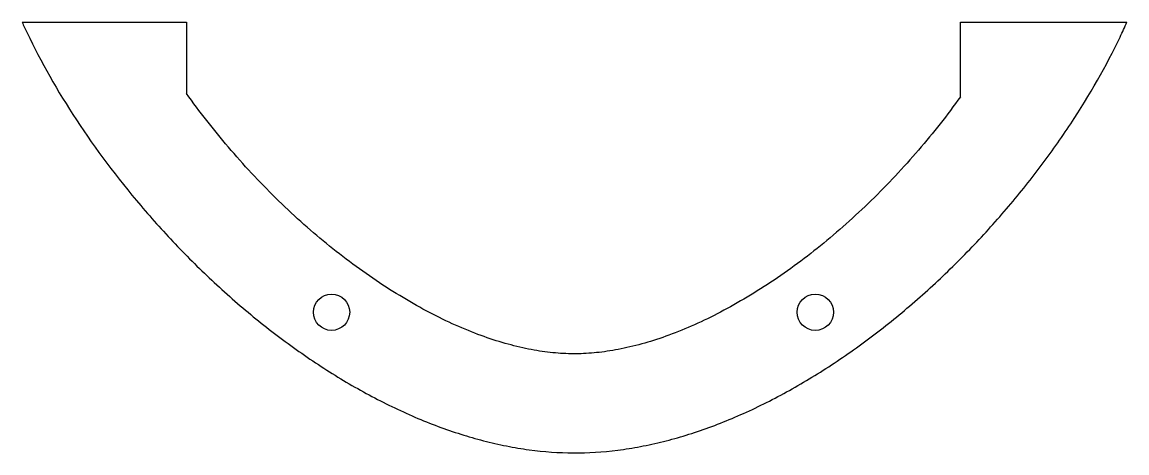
# Model space of a CAD drawing. Header units: millimetres. Extents: x 0 to 91.4, y 0 to 35.6.
import ezdxf

# ---------------------------------------------------------------- set-up
doc = ezdxf.new("R2010")
doc.units = ezdxf.units.MM

msp = doc.modelspace()

# ---------------------------------------------------------------- linework, layer by layer
for p, q in [((0, 35.628, 0), (13.588, 35.628, 0)), ((13.588, 35.628, 0), (13.588, 29.727, 0)), ((77.588, 29.451, 0), (77.588, 35.628, 0)), ((77.588, 35.628, 0), (91.352, 35.628, 0))]:
    msp.add_line(p, q)
for centre in [(25.588, 11.628, 0), (65.588, 11.628, 0)]:
    msp.add_circle(centre, 1.5)
for points, knots in [([(0, 35.628, 0), (0.134, 35.332, 0), (1.368, 32.664, 0), (4.299, 27.504, 0), (8.3, 22.162, 0), (11.301, 18.731, 0), (12.836, 17.078, 0), (14.456, 15.438, 0), (16.087, 13.886, 0), (17.814, 12.344, 0), (20.132, 10.411, 0), (22.492, 8.635, 0), (24.959, 6.98, 0), (26.798, 5.844, 0), (28.695, 4.773, 0), (30.556, 3.821, 0), (32.493, 2.934, 0), (34.39, 2.174, 0), (36.284, 1.522, 0), (38.141, 0.988, 0), (40.061, 0.549, 0), (42.552, 0.135, 0), (44.385, 0.005, 0), (45.588, 0, 0)], [0, 0, 0, 0, 0.017599, 0.157942, 0.298285, 0.333371, 0.368456, 0.403542, 0.438628, 0.473714, 0.508799, 0.578971, 0.614057, 0.649142, 0.684228, 0.719314, 0.7544, 0.789485, 0.824571, 0.859657, 0.894743, 0.929828, 1, 1, 1, 1]), ([(45.588, 0, 0), (46.791, -0.005, 0), (48.626, 0.109, 0), (51.119, 0.502, 0), (53.042, 0.925, 0), (54.899, 1.444, 0), (56.795, 2.081, 0), (58.693, 2.826, 0), (60.633, 3.697, 0), (62.495, 4.634, 0), (64.394, 5.691, 0), (66.234, 6.813, 0), (68.704, 8.45, 0), (71.065, 10.207, 0), (73.384, 12.123, 0), (75.113, 13.654, 0), (76.743, 15.192, 0), (78.365, 16.822, 0), (79.9, 18.462, 0), (81.903, 20.737, 0), (84.229, 23.637, 0), (87.595, 28.399, 0), (89.899, 32.446, 0), (91.17, 35.217, 0), (91.352, 35.628, 0)], [0, 0, 0, 0, 0.0625, 0.09375, 0.125, 0.15625, 0.1875, 0.21875, 0.25, 0.28125, 0.3125, 0.34375, 0.375, 0.4375, 0.46875, 0.5, 0.53125, 0.5625, 0.59375, 0.625, 0.6875, 0.75, 0.875, 0.8968618, 0.8968618, 0.8968618, 0.8968618]), ([(45.588, 8.193, 0), (45.031, 8.196, 0), (43.887, 8.258, 0), (42.142, 8.507, 0), (40.178, 8.961, 0), (38.232, 9.575, 0), (36.108, 10.415, 0), (33.26, 11.774, 0), (30.297, 13.515, 0), (27.325, 15.597, 0), (25.153, 17.287, 0), (23.042, 19.099, 0), (20.935, 21.086, 0), (18.96, 23.119, 0), (16.392, 26.007, 0), (14.675, 28.208, 0), (13.588, 29.727, 0)], [0, 0, 0, 0, 0.0625, 0.125, 0.1875, 0.25, 0.3125, 0.375, 0.5, 0.5625, 0.625, 0.6875, 0.75, 0.8125, 0.875, 1, 1, 1, 1]), ([(77.588, 29.451, 0), (76.501, 27.941, 0), (74.783, 25.754, 0), (72.216, 22.89, 0), (70.24, 20.872, 0), (68.135, 18.905, 0), (66.022, 17.11, 0), (63.852, 15.44, 0), (61.617, 13.895, 0), (59.412, 12.533, 0), (57.2, 11.331, 0), (55.069, 10.334, 0), (52.943, 9.511, 0), (50.996, 8.914, 0), (49.025, 8.476, 0), (47.287, 8.243, 0), (46.144, 8.191, 0), (45.588, 8.193, 0)], [0, 0, 0, 0, 0.125, 0.1875, 0.25, 0.3125, 0.375, 0.4375, 0.5, 0.5625, 0.625, 0.6875, 0.75, 0.8125, 0.875, 0.9375, 1, 1, 1, 1])]:
    msp.add_open_spline(points, degree=3, knots=knots)

doc.saveas('drawing.dxf')
